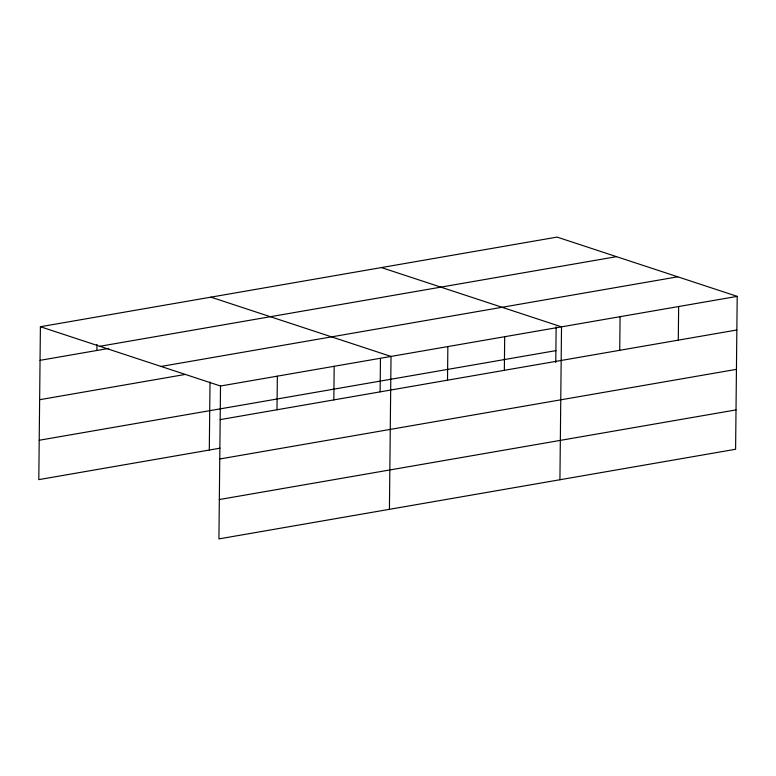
<?xml version="1.0" encoding="UTF-8"?>
<svg xmlns="http://www.w3.org/2000/svg" width="776" height="776" viewBox="0 0 776 776"><rect width="100%" height="100%" fill="white"/><g stroke="black" fill="none" stroke-linecap="round" stroke-linejoin="round"><path stroke-width="1.16" d="M40.401 326.735L220.52 386.011L218.919 538.903L735.6 449.265L737.2 296.374L557.081 237.097L40.401 326.735L38.8 479.626L219.957 448.198M96.884 350.48L96.951 344.476M209.307 450.041L210.015 382.054M277.003 409.757L277.352 376.156M333.835 399.902L334.184 366.291M380.114 391.832L380.463 358.434M389.426 509.328L391.026 356.436L210.907 297.15M447.51 380.182L447.859 346.571M504.342 370.317L504.691 336.716M555.771 362.547L556.14 326.764M559.923 479.743L561.523 326.851L381.414 267.565M619.733 350.306L620.082 316.695M678.292 340.14L678.641 306.53M99.842 346.29L616.522 256.652M40.051 360.336L108.727 348.424M161.078 366.447L677.758 276.809M39.634 399.708L185.28 374.439M220.52 386.011L737.2 296.374M39.207 440.264L555.897 350.626M220.171 419.622L736.851 329.984M219.754 458.985L736.434 369.347M219.327 499.54L736.007 409.903"/></g></svg>
